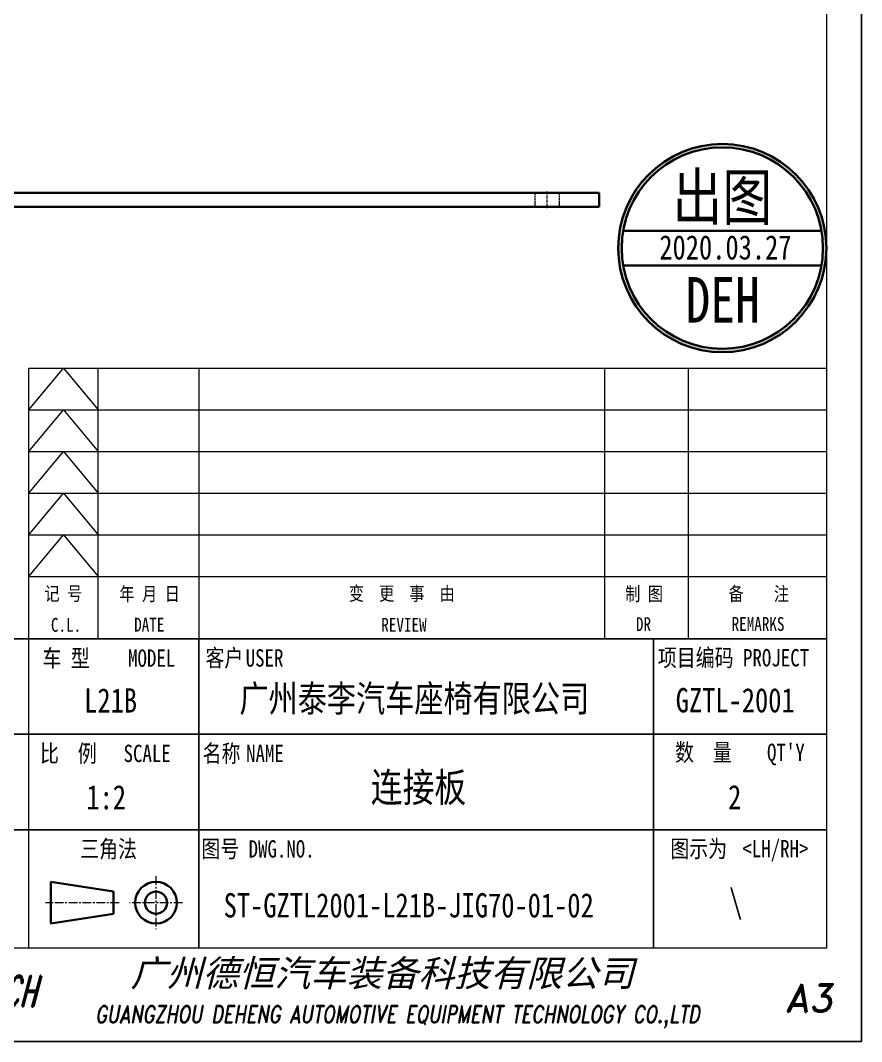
# Model space of a CAD drawing. Header units: millimetres. Extents: x 1333 to 58474, y -42879 to 3618.
# Drawn here: x 55102.6 to 55345.1, y 2592.8 to 2886.9 of the extents above; entities that cross this region are included whole.
import ezdxf
from ezdxf.enums import TextEntityAlignment as Align

# ---------------------------------------------------------------- set-up
doc = ezdxf.new("R2010")
doc.units = ezdxf.units.MM
doc.header["$LTSCALE"] = 0.5
for name, pattern in [('AM_ISO02W050x2', [3.75, 3, -0.75]), ('AM_ISO08W050x2', [9, 6, -0.75, 1.5, -0.75]), ('CENTER', [2, 1.25, -0.25, 0.25, -0.25]), ('DASHDOT', [18.5, 12, -3, 0.5, -3]), ('DASHED', [15, 12, -3])]:
    doc.linetypes.add(name, pattern=pattern)
for name, color, linetype, lineweight in [('中心线', 2, 'AM_ISO08W050x2', 18), ('印章专用-出图', 1, 'Continuous', 80), ('图框', 7, 'Continuous', 18), ('虚线', 1, 'AM_ISO02W050x2', 18)]:
    doc.layers.add(name, color=color, linetype=linetype, lineweight=lineweight)
for name, color, linetype in [('图\\M+19E79\\M+195B6\\M+18E9A', 7, 'Continuous'), ('图号', 7, 'Continuous'), ('图名', 7, 'Continuous'), ('数量', 7, 'Continuous'), ('车型', 7, 'Continuous')]:
    doc.layers.add(name, color=color, linetype=linetype)
doc.layers.add('打印', color=7, linetype='Continuous', lineweight=15, plot=False)
doc.layers.add('打印-禁用', color=7, linetype='Continuous', lineweight=15, plot=False)
doc.styles.add('STYLE1', font='')
doc.styles.add('国标', font='simfang.ttf', dxfattribs={"width": 0.8})
doc.styles.add('标题\\M+18E9A', font='romand.shx', dxfattribs={"oblique": 10, "bigfont": 'bigfont.shx'})
doc.styles.get('STYLE1').set_extended_font_data('SimSun')

# ---------------------------------------------------------------- blocks, each defined once
blk = doc.blocks.new('GZDEH零件A3图框V01版')
at = {"layer": '中心线', "color": 1, "linetype": 'CENTER', "lineweight": 5, "ltscale": 2}
for p, q in [((3175.82, -1822.66), (3175.82, -1830.26)), ((3170.49, -1826.46), (3159.89, -1826.46)), ((3179.62, -1826.46), (3172.02, -1826.46))]:
    blk.add_line(p, q, dxfattribs=at)
at = {"layer": '图\\M+19E79\\M+195B6\\M+18E9A', "color": 7}
blk.add_line((3272.49, -1788.46), (3092.49, -1788.46), dxfattribs=at)
at = {"layer": '图\\M+19E79\\M+195B6\\M+18E9A', "color": 9}
for p, q in [((3272.49, -1788.46), (3092.49, -1788.46)), ((3181.99, -1788.46), (3181.99, -1832.96)), ((3247.49, -1788.46), (3247.49, -1832.96)), ((3181.99, -1802.21), (3092.49, -1802.21)), ((3181.99, -1802.21), (3272.49, -1802.21)), ((3181.99, -1815.96), (3092.49, -1815.96)), ((3181.99, -1815.96), (3272.49, -1815.96))]:
    blk.add_line(p, q, dxfattribs=at)
at = {"layer": '图框', "linetype": 'Continuous'}
for p, q in [((3272.49, -1832.96), (3272.49, -1554.46)), ((3157.49, -1749.46), (3272.49, -1749.46)), ((3157.49, -1832.96), (3157.49, -1749.46)), ((2882.49, -1832.96), (3272.49, -1832.96))]:
    blk.add_line(p, q, dxfattribs=at)
at = {"layer": '图框', "color": 9}
for p, q in [((3157.49, -1755.46), (3162.49, -1749.46)), ((3162.49, -1749.46), (3167.49, -1755.46)), ((3167.49, -1788.46), (3167.49, -1749.46)), ((3240.49, -1788.46), (3240.49, -1749.46)), ((3252.49, -1749.46), (3252.49, -1788.46)), ((3157.49, -1755.46), (3272.49, -1755.46)), ((3157.49, -1761.46), (3162.49, -1755.46)), ((3162.49, -1755.46), (3167.49, -1761.46)), ((3157.49, -1761.46), (3272.49, -1761.46)), ((3157.49, -1767.46), (3162.49, -1761.46)), ((3162.49, -1761.46), (3167.49, -1767.46)), ((3157.49, -1767.46), (3272.49, -1767.46)), ((3157.49, -1773.46), (3162.49, -1767.46)), ((3162.49, -1767.46), (3167.49, -1773.46)), ((3157.49, -1773.46), (3272.49, -1773.46)), ((3157.49, -1779.46), (3162.49, -1773.46)), ((3162.49, -1773.46), (3167.49, -1779.46)), ((3157.49, -1779.46), (3272.49, -1779.46))]:
    blk.add_line(p, q, dxfattribs=at)
at = {"layer": '图框', "color": 9, "linetype": 'Continuous'}
blk.add_line((3181.99, -1749.46), (3181.99, -1832.96), dxfattribs=at)
at = {"layer": '图框', "color": 2, "linetype": 'ByBlock', "lineweight": 35}
for p, q in [((3169.69, -1824.86), (3160.69, -1823.46)), ((3160.69, -1829.46), (3160.69, -1823.46)), ((3169.69, -1824.86), (3169.69, -1828.06)), ((3169.69, -1828.06), (3160.69, -1829.46))]:
    blk.add_line(p, q, dxfattribs=at)
for radius in [3, 1.6]:
    blk.add_circle((3175.82, -1826.46), radius, dxfattribs=at)
at = {"layer": '打印-禁用', "linetype": 'Continuous'}
for p, q in [((3277.49, -1846.46), (3277.49, -1549.46)), ((2857.49, -1846.46), (3277.49, -1846.46))]:
    blk.add_line(p, q, dxfattribs=at)
at = {"layer": '图\\M+19E79\\M+195B6\\M+18E9A', "color": 9, "style": '国标', "width": 0.8}
for s, p in [('车 型', (3162.87, -1791.2)), ('MODEL', (3175.2, -1791.24))]:
    blk.add_text(s, height=2.5, dxfattribs=at).set_placement(p, align=Align.MIDDLE)
for s, p in [('客户', (3185.68, -1792.46)), ('USER', (3191.46, -1792.46))]:
    blk.add_text(s, height=2.5, dxfattribs=at).set_placement(p, align=Align.CENTER)
for s, p in [('项目编码 PROJECT', (3248.13, -1792.43)), ('比  例\u3000', (3159.1, -1806.21)), ('SCALE', (3171.15, -1806.21)), ('名称\u3000', (3182.54, -1806.21)), ('NAME', (3188.8, -1806.21)), ('数  量', (3250.61, -1806.05)), ("QT'Y ", (3263.86, -1806.05)), ('三角法', (3164.9, -1819.96)), ('图号', (3182.36, -1819.96)), ('DWG.NO.', (3189.16, -1819.96)), ('图示为', (3249.94, -1819.93)), ('<LH/RH>', (3260.31, -1819.93))]:
    blk.add_text(s, height=2.5, dxfattribs=at).set_placement(p)
at = {"layer": '图\\M+19E79\\M+195B6\\M+18E9A', "color": 7, "lineweight": -3, "style": 'STYLE1', "oblique": 15}
blk.add_text('广州德恒汽车装备科技有限公司', height=3.8, dxfattribs=at).set_placement((3172.16, -1838.51))
at = {"layer": '图\\M+19E79\\M+195B6\\M+18E9A', "color": 7, "style": '标题\\M+18E9A'}
for s, height, oblique, width, p in [('DEH-TECH', 4.4, 15, 0.6, (3149.16, -1839.21)), ('GUANGZHOU DEHENG AUTOMOTIVE EQUIPMENT TECHNOLOGY CO.,LTD ', 2.5, 10, 0.75, (3211.26, -1842.9))]:
    blk.add_text(s, height=height, dxfattribs=dict(at, oblique=oblique, width=width)).set_placement(p, align=Align.MIDDLE)
at = {"layer": '图\\M+19E79\\M+195B6\\M+18E9A', "color": 7, "style": '标题\\M+18E9A', "oblique": 10}
blk.add_text('A3', height=4, dxfattribs=at).set_placement((3269.91, -1840.2), align=Align.MIDDLE)
at = {"layer": '图框', "color": 9, "style": '国标', "width": 0.8}
for s, p in [('记 号', (3162.47, -1782.94)), ('年 月 日', (3174.9, -1782.98)), ('变  更  事  由', (3211.24, -1782.93)), ('C.L.', (3162.86, -1787.45)), ('DATE', (3174.85, -1787.42)), ('REVIEW', (3211.55, -1787.45))]:
    blk.add_text(s, height=2, dxfattribs=at).set_placement(p, align=Align.CENTER)
for s, p in [('制 图', (3246.15, -1781.95)), ('备    注', (3262.68, -1781.92)), ('REMARKS', (3262.57, -1786.32)), ('DR', (3246.06, -1786.34))]:
    blk.add_text(s, height=2, dxfattribs=at).set_placement(p, align=Align.MIDDLE)
blk = doc.blocks.new('DEH A3')
at = {"layer": '图框'}
blk.add_blockref('GZDEH零件A3图框V01版', (-2857.49, 1846.46), dxfattribs=at)
blk = doc.blocks.new('出图章')
at = {"layer": '印章专用-出图'}
h = blk.add_hatch(color=256, dxfattribs=at)
h.paths.add_polyline_path([(-15, 0, 1), (15, 0, 1)])
h.paths.add_polyline_path([(14.5, 0, -1), (-14.5, 0, -1)], flags=16)
h.paths.add_polyline_path([(-7.31, -12.35), (7.41, -12.35), (7.41, -2.73), (-7.31, -2.73)], flags=8)
at = {"layer": '印章专用-出图', "lineweight": 35}
for p, q in [((-14.28, 2.5), (14.28, 2.5)), ((-14.28, -2.5), (14.28, -2.5))]:
    blk.add_line(p, q, dxfattribs=at)
for radius in [15, 14.5]:
    blk.add_circle((0, 0), radius, dxfattribs=at)
at = {"layer": '印章专用-出图', "color": 4, "style": '国标', "width": 0.8}
blk.add_text('DEH', height=6.562, dxfattribs=at).set_placement((0.05, -10.74), align=Align.CENTER)
at = {"layer": '印章专用-出图', "color": 3, "style": '国标', "width": 0.8}
blk.add_attdef('出图', text='', height=6.6, dxfattribs=at).set_placement((0, 7.35), align=Align.MIDDLE_CENTER)
at = {"layer": '印章专用-出图', "color": 2, "style": '国标', "width": 0.8}
blk.add_attdef('XXXX.XX.XX', text='', height=3.5, dxfattribs=at).set_placement((0.45, 0.1), align=Align.MIDDLE_CENTER)
blk = doc.blocks.new('YZ-CT')
at = {"layer": '印章专用-出图'}
blk.add_blockref('出图章', (0.63, 0), dxfattribs=at).add_auto_attribs({'出图': '出图', 'XXXX.XX.XX': '2020.03.27'})

msp = doc.modelspace()

# ---------------------------------------------------------------- linework, layer by layer
at = {"color": 7, "lineweight": 35}
for p, q in [((55269.389, 2837.222), (54639.389, 2837.222)), ((55269.389, 2833.222), (54639.389, 2833.222))]:
    msp.add_line(p, q, dxfattribs=at)
at = {"color": 7, "lineweight": 35, "ltscale": 0.1}
msp.add_line((55269.389, 2833.222), (55269.389, 2837.222), dxfattribs=at)
at = {"layer": '中心线', "linetype": 'DASHDOT', "lineweight": 13, "ltscale": 0.120013}
msp.add_line((55254.389, 2837.622), (55254.389, 2832.821), dxfattribs=at)
at = {"layer": '打印'}
msp.add_lwpolyline([(54505.059, 3186.777), (55345.059, 3186.777), (55345.059, 2592.777), (54505.059, 2592.777)], close=True, dxfattribs=at)
at = {"layer": '虚线', "linetype": 'DASHED', "lineweight": 13, "ltscale": 0.1}
for p, q in [((55250.889, 2837.222), (55250.889, 2833.222)), ((55250.889, 2837.222), (55250.889, 2833.222)), ((55257.889, 2837.222), (55257.889, 2833.222)), ((55257.889, 2837.222), (55257.889, 2833.222))]:
    msp.add_line(p, q, dxfattribs=at)

# ---------------------------------------------------------------- block references
at = {"layer": '印章专用-出图', "xscale": 2, "yscale": 2, "zscale": 2}
msp.add_blockref('YZ-CT', (55303.662, 2821.331), dxfattribs=at)
at = {"layer": '图框', "xscale": 2, "yscale": 2, "zscale": 2}
msp.add_blockref('DEH A3', (54505.059, 2592.777), dxfattribs=at)

# ---------------------------------------------------------------- texts
at = {"layer": '图\\M+19E79\\M+195B6\\M+18E9A', "color": 3, "style": '国标', "width": 0.8}
for s, height, p in [('广州泰李汽车座椅有限公司', 7.7, (55165.749, 2687.738)), ('GZTL-2001', 7, (55291.493, 2687.597)), ('1:2', 7, (55121.66, 2659.643))]:
    msp.add_text(s, height=height, dxfattribs=at).set_placement(p)
msp.add_text('\\', height=7, dxfattribs=at).set_placement((55308.802, 2629.609), align=Align.CENTER)
at = {"layer": '图号', "color": 3, "style": '国标', "width": 0.8}
msp.add_text('ST-GZTL2001-L21B-JIG70-01-02', height=7, dxfattribs=at).set_placement((55161.218, 2628.523))
at = {"layer": '图名', "color": 3, "style": '国标', "width": 0.8}
msp.add_text('连接板', height=8.4, dxfattribs=at).set_placement((55217.363, 2661.804), align=Align.CENTER)
at = {"layer": '数量', "color": 3, "style": '国标', "width": 0.8}
msp.add_text('2', height=7, dxfattribs=at).set_placement((55308.495, 2659.673), align=Align.CENTER)
at = {"layer": '车型', "color": 3, "style": '国标', "width": 0.8}
msp.add_text('L21B', height=7, dxfattribs=at).set_placement((55128.648, 2687.539), align=Align.CENTER)

doc.saveas('drawing.dxf')
